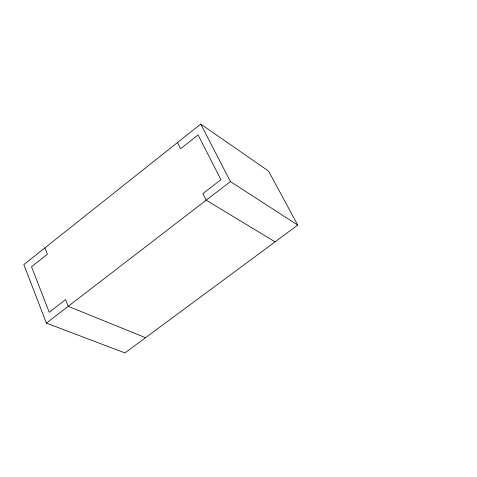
<?xml version="1.0" encoding="UTF-8"?>
<svg xmlns="http://www.w3.org/2000/svg" width="477" height="477" viewBox="0 0 477 477"><rect width="100%" height="100%" fill="white"/><g stroke="black" fill="none" stroke-linecap="round" stroke-linejoin="round"><path stroke-width="0.72" d="M200.745 124.068L23.85 264.604L46.388 323.108L124.944 352.932L297.731 225.096L268.563 171.076L200.745 124.068L230.415 181.576L297.731 225.096M46.388 323.108L230.415 181.576M145.533 337.698L68.223 306.317L65.558 299.645L49.22 312.256L31.536 266.774L47.396 254.217L44.874 247.903M275.086 241.851L206.189 200.203L202.91 193.614L220.958 179.68L198.074 134.925L180.592 148.764L177.492 142.54"/></g></svg>
